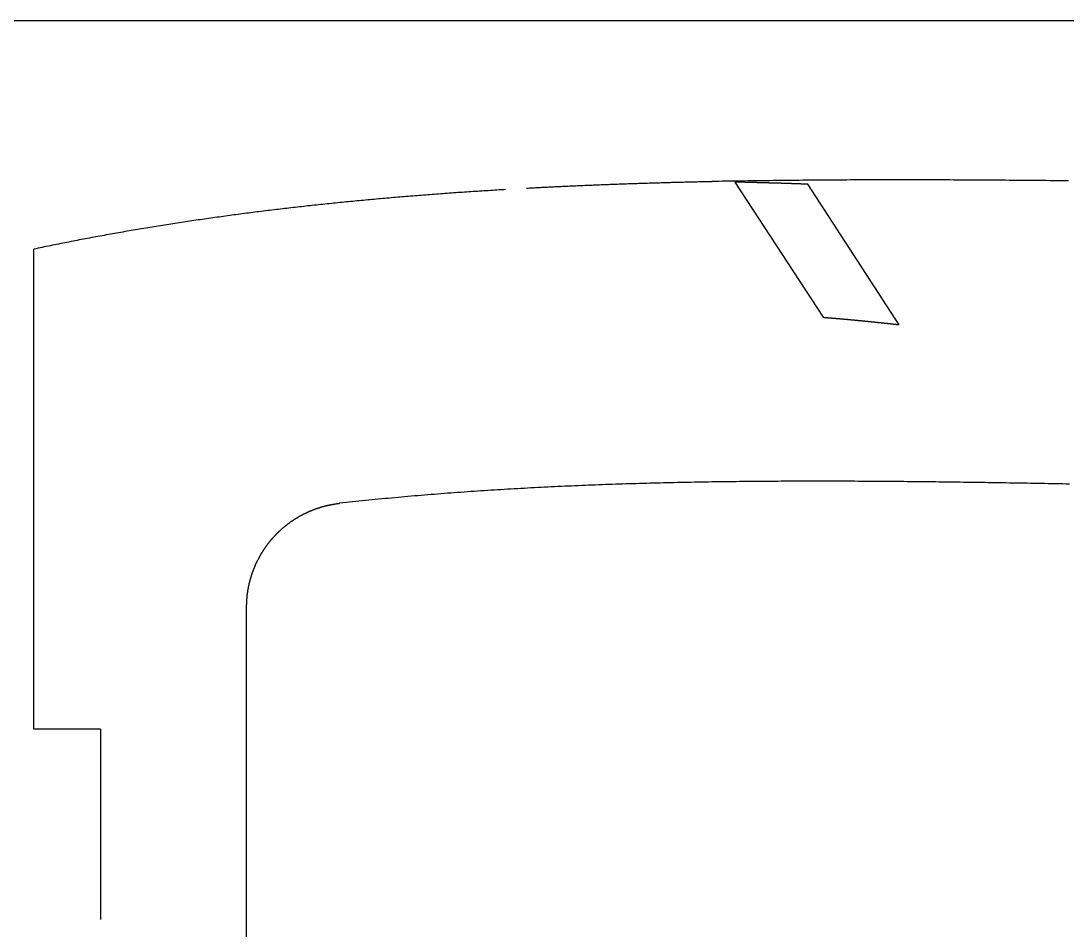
# Model space of a CAD drawing. Extents: x -234 to 666, y 203 to 303.
# Drawn here: x 112.27 to 161.76, y 260.47 to 303.49 of the extents above; entities that cross this region are included whole.
import ezdxf

# ---------------------------------------------------------------- set-up
doc = ezdxf.new("R2010")
doc.units = 0
doc.layers.get('0').update_dxf_attribs({"linetype": 'CONTINUOUS'})
doc.layers.add('90X10', color=1, linetype='CONTINUOUS')

msp = doc.modelspace()

# ---------------------------------------------------------------- linework, layer by layer
for p, q in [((145.18852, 295.88816), (144.94902, 295.89459)), ((146.05195, 295.86496), (150.2193, 289.46631)), ((153.82603, 289.11593), (149.498, 295.76131)), ((112.88118, 269.97074), (112.88118, 292.69166)), ((122.94486, 239.06249), (122.94486, 275.75354)), ((116.02549, 269.97074), (112.88118, 269.97074)), ((116.02549, 269.97074), (116.02549, 260.97074))]:
    msp.add_line(p, q)
for points in [[(145.189, 295.888, 0), (145.117, 295.887, 0), (145.046, 295.885, 0), (144.974, 295.884, 0), (144.903, 295.882, 0), (144.832, 295.881, 0), (144.76, 295.879, 0), (144.689, 295.878, 0), (144.618, 295.876, 0), (144.546, 295.874, 0), (144.475, 295.873, 0), (144.404, 295.871, 0), (144.332, 295.87, 0), (144.261, 295.868, 0), (144.19, 295.866, 0), (144.119, 295.865, 0), (144.047, 295.863, 0), (143.976, 295.861, 0), (143.905, 295.859, 0), (143.834, 295.858, 0), (143.762, 295.856, 0), (143.691, 295.854, 0), (143.62, 295.852, 0), (143.549, 295.851, 0), (143.478, 295.849, 0), (143.406, 295.847, 0), (143.335, 295.845, 0), (143.264, 295.843, 0), (143.193, 295.841, 0), (143.122, 295.839, 0), (143.051, 295.837, 0), (142.98, 295.836, 0), (142.908, 295.834, 0), (142.837, 295.832, 0), (142.766, 295.83, 0), (142.695, 295.828, 0), (142.624, 295.826, 0), (142.553, 295.824, 0), (142.482, 295.821, 0), (142.411, 295.819, 0), (142.34, 295.817, 0), (142.269, 295.815, 0), (142.198, 295.813, 0), (142.127, 295.811, 0), (142.056, 295.809, 0), (141.985, 295.807, 0), (141.914, 295.804, 0), (141.843, 295.802, 0), (141.772, 295.8, 0), (141.701, 295.798, 0), (141.63, 295.795, 0), (141.559, 295.793, 0), (141.488, 295.791, 0), (141.417, 295.788, 0), (141.346, 295.786, 0), (141.275, 295.784, 0), (141.204, 295.781, 0), (141.134, 295.779, 0), (141.063, 295.777, 0), (140.992, 295.774, 0), (140.921, 295.772, 0), (140.85, 295.769, 0), (140.779, 295.767, 0), (140.708, 295.764, 0), (140.638, 295.762, 0), (140.567, 295.759, 0), (140.496, 295.757, 0), (140.425, 295.754, 0), (140.354, 295.752, 0), (140.284, 295.749, 0), (140.213, 295.746, 0), (140.142, 295.744, 0), (140.071, 295.741, 0), (140.001, 295.738, 0), (139.93, 295.736, 0), (139.859, 295.733, 0), (139.788, 295.73, 0), (139.718, 295.727, 0), (139.647, 295.725, 0), (139.576, 295.722, 0), (139.506, 295.719, 0), (139.435, 295.716, 0), (139.364, 295.713, 0), (139.294, 295.71, 0), (139.223, 295.707, 0), (139.152, 295.705, 0), (139.082, 295.702, 0), (139.011, 295.699, 0), (138.941, 295.696, 0), (138.87, 295.693, 0), (138.799, 295.69, 0), (138.729, 295.687, 0), (138.658, 295.684, 0), (138.588, 295.681, 0), (138.517, 295.677, 0), (138.447, 295.674, 0), (138.376, 295.671, 0), (138.306, 295.668, 0), (138.235, 295.665, 0), (138.165, 295.662, 0), (138.094, 295.658, 0), (138.024, 295.655, 0), (137.953, 295.652, 0), (137.883, 295.649, 0), (137.812, 295.645, 0), (137.742, 295.642, 0), (137.672, 295.639, 0), (137.601, 295.635, 0), (137.531, 295.632, 0), (137.46, 295.629, 0), (137.39, 295.625, 0), (137.32, 295.622, 0), (137.249, 295.618, 0), (137.179, 295.615, 0), (137.108, 295.611, 0), (137.038, 295.608, 0), (136.968, 295.604, 0), (136.897, 295.601, 0), (136.827, 295.597, 0), (136.757, 295.594, 0), (136.687, 295.59, 0), (136.616, 295.586, 0), (136.546, 295.583, 0), (136.476, 295.579, 0), (136.405, 295.575, 0), (136.335, 295.571, 0), (136.265, 295.568, 0), (136.195, 295.564, 0)], [(161.833, 295.923, 0), (161.657, 295.925, 0), (161.481, 295.927, 0), (161.305, 295.928, 0), (161.129, 295.93, 0), (160.953, 295.931, 0), (160.777, 295.933, 0), (160.601, 295.935, 0), (160.425, 295.936, 0), (160.249, 295.938, 0), (160.073, 295.939, 0), (159.898, 295.94, 0), (159.722, 295.942, 0), (159.546, 295.943, 0), (159.371, 295.945, 0), (159.195, 295.946, 0), (159.02, 295.947, 0), (158.844, 295.948, 0), (158.669, 295.95, 0), (158.494, 295.951, 0), (158.318, 295.952, 0), (158.143, 295.953, 0), (157.968, 295.954, 0), (157.793, 295.955, 0), (157.618, 295.956, 0), (157.442, 295.957, 0), (157.267, 295.958, 0), (157.092, 295.959, 0), (156.917, 295.96, 0), (156.742, 295.961, 0), (156.568, 295.962, 0), (156.393, 295.962, 0), (156.218, 295.963, 0), (156.043, 295.964, 0), (155.868, 295.964, 0), (155.694, 295.965, 0), (155.519, 295.965, 0), (155.345, 295.966, 0), (155.17, 295.966, 0), (154.996, 295.967, 0), (154.821, 295.967, 0), (154.647, 295.967, 0), (154.472, 295.967, 0), (154.298, 295.968, 0), (154.124, 295.968, 0), (153.95, 295.968, 0), (153.775, 295.968, 0), (153.601, 295.968, 0), (153.427, 295.968, 0), (153.253, 295.968, 0), (153.079, 295.967, 0), (152.905, 295.967, 0), (152.731, 295.967, 0), (152.558, 295.966, 0), (152.384, 295.966, 0), (152.21, 295.966, 0), (152.036, 295.965, 0), (151.863, 295.964, 0), (151.689, 295.964, 0), (151.515, 295.963, 0), (151.342, 295.962, 0), (151.168, 295.961, 0), (150.995, 295.961, 0), (150.822, 295.96, 0), (150.648, 295.959, 0), (150.475, 295.957, 0), (150.302, 295.956, 0), (150.129, 295.955, 0), (149.955, 295.954, 0), (149.782, 295.952, 0), (149.609, 295.951, 0), (149.436, 295.949, 0), (149.263, 295.948, 0), (149.09, 295.946, 0), (148.918, 295.944, 0), (148.745, 295.943, 0), (148.572, 295.941, 0), (148.399, 295.939, 0), (148.227, 295.937, 0), (148.054, 295.935, 0), (147.881, 295.933, 0), (147.709, 295.93, 0), (147.536, 295.928, 0), (147.364, 295.926, 0), (147.191, 295.924, 0), (147.019, 295.921, 0), (146.846, 295.919, 0), (146.674, 295.917, 0), (146.501, 295.915, 0), (146.329, 295.912, 0), (146.156, 295.91, 0), (145.984, 295.908, 0), (145.811, 295.906, 0), (145.639, 295.904, 0), (145.466, 295.901, 0), (145.294, 295.899, 0), (145.122, 295.897, 0), (144.949, 295.895, 0)], [(149.498, 295.761, 0), (149.483, 295.762, 0), (149.467, 295.763, 0), (149.452, 295.763, 0), (149.436, 295.764, 0), (149.421, 295.764, 0), (149.405, 295.765, 0), (149.39, 295.766, 0), (149.374, 295.766, 0), (149.359, 295.767, 0), (149.344, 295.767, 0), (149.328, 295.768, 0), (149.313, 295.769, 0), (149.297, 295.769, 0), (149.282, 295.77, 0), (149.266, 295.77, 0), (149.251, 295.771, 0), (149.235, 295.772, 0), (149.22, 295.772, 0), (149.205, 295.773, 0), (149.189, 295.773, 0), (149.174, 295.774, 0), (149.158, 295.774, 0), (149.143, 295.775, 0), (149.127, 295.776, 0), (149.112, 295.776, 0), (149.096, 295.777, 0), (149.081, 295.777, 0), (149.066, 295.778, 0), (149.05, 295.778, 0), (149.035, 295.779, 0), (149.019, 295.78, 0), (149.004, 295.78, 0), (148.988, 295.781, 0), (148.973, 295.781, 0), (148.957, 295.782, 0), (148.942, 295.782, 0), (148.927, 295.783, 0), (148.911, 295.783, 0), (148.896, 295.784, 0), (148.88, 295.785, 0), (148.865, 295.785, 0), (148.849, 295.786, 0), (148.834, 295.786, 0), (148.818, 295.787, 0), (148.803, 295.787, 0), (148.787, 295.788, 0), (148.772, 295.788, 0), (148.757, 295.789, 0), (148.741, 295.789, 0), (148.726, 295.79, 0), (148.71, 295.79, 0), (148.695, 295.791, 0), (148.679, 295.791, 0), (148.664, 295.792, 0), (148.648, 295.792, 0), (148.633, 295.793, 0), (148.618, 295.794, 0), (148.602, 295.794, 0), (148.587, 295.795, 0), (148.571, 295.795, 0), (148.556, 295.796, 0), (148.54, 295.796, 0), (148.525, 295.797, 0), (148.509, 295.797, 0), (148.494, 295.798, 0), (148.479, 295.798, 0), (148.463, 295.799, 0), (148.448, 295.799, 0), (148.432, 295.8, 0), (148.417, 295.8, 0), (148.401, 295.801, 0), (148.386, 295.801, 0), (148.37, 295.801, 0), (148.355, 295.802, 0), (148.339, 295.802, 0), (148.324, 295.803, 0), (148.309, 295.803, 0), (148.293, 295.804, 0), (148.278, 295.804, 0), (148.262, 295.805, 0), (148.247, 295.805, 0), (148.231, 295.806, 0), (148.216, 295.806, 0), (148.2, 295.807, 0), (148.185, 295.807, 0), (148.17, 295.808, 0), (148.154, 295.808, 0), (148.139, 295.808, 0), (148.123, 295.809, 0), (148.108, 295.809, 0), (148.092, 295.81, 0), (148.077, 295.81, 0), (148.061, 295.811, 0), (148.046, 295.811, 0), (148.03, 295.812, 0), (148.015, 295.812, 0), (148, 295.813, 0), (147.984, 295.813, 0), (147.969, 295.813, 0), (147.953, 295.814, 0), (147.938, 295.814, 0), (147.922, 295.815, 0), (147.907, 295.815, 0), (147.891, 295.816, 0), (147.876, 295.816, 0), (147.861, 295.816, 0), (147.845, 295.817, 0), (147.83, 295.817, 0), (147.814, 295.818, 0), (147.799, 295.818, 0), (147.783, 295.818, 0), (147.768, 295.819, 0), (147.752, 295.819, 0), (147.737, 295.82, 0), (147.721, 295.82, 0), (147.706, 295.821, 0), (147.69, 295.821, 0), (147.675, 295.821, 0), (147.66, 295.822, 0), (147.644, 295.822, 0), (147.629, 295.823, 0), (147.613, 295.823, 0), (147.598, 295.823, 0), (147.582, 295.824, 0), (147.567, 295.824, 0), (147.551, 295.825, 0), (147.536, 295.825, 0), (147.52, 295.826, 0), (147.505, 295.826, 0), (147.49, 295.826, 0), (147.474, 295.827, 0), (147.459, 295.827, 0), (147.443, 295.828, 0), (147.428, 295.828, 0), (147.412, 295.828, 0), (147.397, 295.829, 0), (147.381, 295.829, 0), (147.366, 295.83, 0), (147.35, 295.83, 0), (147.335, 295.83, 0), (147.32, 295.831, 0), (147.304, 295.831, 0), (147.289, 295.832, 0), (147.273, 295.832, 0), (147.258, 295.833, 0), (147.242, 295.833, 0), (147.227, 295.833, 0), (147.211, 295.834, 0), (147.196, 295.834, 0), (147.18, 295.835, 0), (147.165, 295.835, 0), (147.149, 295.835, 0), (147.134, 295.836, 0), (147.119, 295.836, 0), (147.103, 295.837, 0), (147.088, 295.837, 0), (147.072, 295.838, 0), (147.057, 295.838, 0), (147.041, 295.838, 0), (147.026, 295.839, 0), (147.01, 295.839, 0), (146.995, 295.84, 0), (146.979, 295.84, 0), (146.964, 295.84, 0), (146.949, 295.841, 0), (146.933, 295.841, 0), (146.918, 295.842, 0), (146.902, 295.842, 0), (146.887, 295.843, 0), (146.871, 295.843, 0), (146.856, 295.843, 0), (146.84, 295.844, 0), (146.825, 295.844, 0), (146.809, 295.845, 0), (146.794, 295.845, 0), (146.778, 295.845, 0), (146.763, 295.846, 0), (146.748, 295.846, 0), (146.732, 295.847, 0), (146.717, 295.847, 0), (146.701, 295.848, 0), (146.686, 295.848, 0), (146.67, 295.848, 0), (146.655, 295.849, 0), (146.639, 295.849, 0), (146.624, 295.85, 0), (146.608, 295.85, 0), (146.593, 295.85, 0), (146.578, 295.851, 0), (146.562, 295.851, 0), (146.547, 295.852, 0), (146.531, 295.852, 0), (146.516, 295.853, 0), (146.5, 295.853, 0), (146.485, 295.853, 0), (146.469, 295.854, 0), (146.454, 295.854, 0), (146.438, 295.855, 0), (146.423, 295.855, 0), (146.407, 295.855, 0), (146.392, 295.856, 0), (146.377, 295.856, 0), (146.361, 295.857, 0), (146.346, 295.857, 0), (146.33, 295.857, 0), (146.315, 295.858, 0), (146.299, 295.858, 0), (146.284, 295.859, 0), (146.268, 295.859, 0), (146.253, 295.86, 0), (146.237, 295.86, 0), (146.222, 295.86, 0), (146.207, 295.861, 0), (146.191, 295.861, 0), (146.176, 295.862, 0), (146.16, 295.862, 0), (146.145, 295.862, 0), (146.129, 295.863, 0), (146.114, 295.863, 0), (146.098, 295.864, 0), (146.083, 295.864, 0), (146.067, 295.865, 0), (146.052, 295.865, 0)], [(135.196, 295.508, 0), (135.094, 295.502, 0), (134.991, 295.496, 0), (134.889, 295.49, 0), (134.786, 295.484, 0), (134.684, 295.477, 0), (134.581, 295.471, 0), (134.479, 295.465, 0), (134.376, 295.458, 0), (134.274, 295.452, 0), (134.171, 295.445, 0), (134.069, 295.439, 0), (133.966, 295.432, 0), (133.864, 295.426, 0), (133.762, 295.419, 0), (133.66, 295.412, 0), (133.557, 295.406, 0), (133.455, 295.399, 0), (133.353, 295.392, 0), (133.25, 295.385, 0), (133.148, 295.378, 0), (133.046, 295.371, 0), (132.944, 295.364, 0), (132.842, 295.357, 0), (132.74, 295.35, 0), (132.638, 295.343, 0), (132.536, 295.335, 0), (132.433, 295.328, 0), (132.331, 295.321, 0), (132.229, 295.313, 0), (132.127, 295.306, 0), (132.026, 295.298, 0), (131.924, 295.291, 0), (131.822, 295.283, 0), (131.72, 295.275, 0), (131.618, 295.268, 0), (131.516, 295.26, 0), (131.414, 295.252, 0), (131.312, 295.244, 0), (131.211, 295.236, 0), (131.109, 295.228, 0), (131.007, 295.22, 0), (130.905, 295.212, 0), (130.804, 295.204, 0), (130.702, 295.196, 0), (130.6, 295.187, 0), (130.499, 295.179, 0), (130.397, 295.171, 0), (130.296, 295.162, 0), (130.194, 295.154, 0), (130.092, 295.145, 0), (129.991, 295.136, 0), (129.889, 295.128, 0), (129.788, 295.119, 0), (129.686, 295.11, 0), (129.585, 295.101, 0), (129.484, 295.093, 0), (129.382, 295.084, 0), (129.281, 295.075, 0), (129.18, 295.066, 0), (129.078, 295.056, 0), (128.977, 295.047, 0), (128.876, 295.038, 0), (128.774, 295.029, 0), (128.673, 295.019, 0), (128.572, 295.01, 0), (128.471, 295, 0), (128.37, 294.991, 0), (128.268, 294.981, 0), (128.167, 294.972, 0), (128.066, 294.962, 0), (127.965, 294.952, 0), (127.864, 294.942, 0), (127.763, 294.933, 0), (127.662, 294.923, 0), (127.561, 294.913, 0), (127.46, 294.903, 0), (127.359, 294.893, 0), (127.258, 294.882, 0), (127.157, 294.872, 0), (127.057, 294.862, 0), (126.956, 294.851, 0), (126.855, 294.841, 0), (126.754, 294.831, 0), (126.653, 294.82, 0), (126.553, 294.809, 0), (126.452, 294.799, 0), (126.351, 294.788, 0), (126.251, 294.777, 0), (126.15, 294.766, 0), (126.049, 294.756, 0), (125.949, 294.745, 0), (125.848, 294.734, 0), (125.747, 294.722, 0), (125.647, 294.711, 0), (125.546, 294.7, 0), (125.446, 294.689, 0), (125.345, 294.678, 0), (125.245, 294.666, 0), (125.145, 294.655, 0), (125.044, 294.643, 0), (124.944, 294.632, 0), (124.843, 294.62, 0), (124.743, 294.608, 0), (124.643, 294.596, 0), (124.543, 294.585, 0), (124.442, 294.573, 0), (124.342, 294.561, 0), (124.242, 294.549, 0), (124.142, 294.536, 0), (124.041, 294.524, 0), (123.941, 294.512, 0), (123.841, 294.5, 0), (123.741, 294.487, 0), (123.641, 294.475, 0), (123.541, 294.462, 0), (123.441, 294.45, 0), (123.341, 294.437, 0), (123.241, 294.425, 0), (123.141, 294.412, 0), (123.041, 294.399, 0), (122.941, 294.386, 0), (122.841, 294.373, 0), (122.741, 294.36, 0), (122.642, 294.347, 0), (122.542, 294.334, 0), (122.442, 294.321, 0), (122.342, 294.307, 0), (122.243, 294.294, 0), (122.143, 294.281, 0), (122.043, 294.267, 0), (121.944, 294.253, 0), (121.844, 294.24, 0), (121.744, 294.226, 0), (121.645, 294.212, 0), (121.545, 294.198, 0), (121.446, 294.185, 0), (121.346, 294.171, 0), (121.247, 294.157, 0), (121.147, 294.142, 0), (121.048, 294.128, 0), (120.948, 294.114, 0), (120.849, 294.1, 0), (120.749, 294.085, 0), (120.65, 294.071, 0), (120.551, 294.056, 0), (120.451, 294.042, 0), (120.352, 294.027, 0), (120.253, 294.012, 0), (120.154, 293.997, 0), (120.055, 293.982, 0), (119.955, 293.967, 0), (119.856, 293.952, 0), (119.757, 293.937, 0), (119.658, 293.922, 0), (119.559, 293.907, 0), (119.46, 293.891, 0), (119.361, 293.876, 0), (119.262, 293.861, 0), (119.163, 293.845, 0), (119.064, 293.829, 0), (118.965, 293.814, 0), (118.866, 293.798, 0), (118.767, 293.782, 0), (118.668, 293.766, 0), (118.57, 293.75, 0), (118.471, 293.734, 0), (118.372, 293.718, 0), (118.273, 293.702, 0), (118.174, 293.686, 0), (118.076, 293.669, 0), (117.977, 293.653, 0), (117.878, 293.636, 0), (117.78, 293.62, 0), (117.681, 293.603, 0), (117.583, 293.586, 0), (117.484, 293.569, 0), (117.386, 293.553, 0), (117.287, 293.536, 0), (117.189, 293.519, 0), (117.09, 293.502, 0), (116.992, 293.484, 0), (116.893, 293.467, 0), (116.795, 293.45, 0), (116.697, 293.432, 0), (116.598, 293.415, 0), (116.5, 293.397, 0), (116.402, 293.38, 0), (116.303, 293.362, 0), (116.205, 293.344, 0), (116.107, 293.326, 0), (116.009, 293.308, 0), (115.911, 293.29, 0), (115.813, 293.272, 0), (115.715, 293.254, 0), (115.616, 293.236, 0), (115.518, 293.217, 0), (115.42, 293.199, 0), (115.322, 293.18, 0), (115.224, 293.162, 0), (115.127, 293.143, 0), (115.029, 293.124, 0), (114.931, 293.106, 0), (114.833, 293.087, 0), (114.735, 293.068, 0), (114.637, 293.049, 0), (114.539, 293.029, 0), (114.442, 293.01, 0), (114.344, 292.991, 0), (114.246, 292.972, 0), (114.149, 292.952, 0), (114.051, 292.933, 0), (113.953, 292.913, 0), (113.856, 292.893, 0), (113.758, 292.873, 0), (113.661, 292.854, 0), (113.563, 292.834, 0), (113.466, 292.814, 0), (113.368, 292.793, 0), (113.271, 292.773, 0), (113.173, 292.753, 0), (113.076, 292.733, 0), (112.978, 292.712, 0), (112.881, 292.692, 0)], [(150.219, 289.466, 0), (150.235, 289.465, 0), (150.252, 289.464, 0), (150.268, 289.462, 0), (150.284, 289.461, 0), (150.3, 289.46, 0), (150.316, 289.459, 0), (150.333, 289.457, 0), (150.349, 289.456, 0), (150.365, 289.455, 0), (150.381, 289.453, 0), (150.397, 289.452, 0), (150.414, 289.451, 0), (150.43, 289.449, 0), (150.446, 289.448, 0), (150.462, 289.447, 0), (150.478, 289.445, 0), (150.495, 289.444, 0), (150.511, 289.443, 0), (150.527, 289.441, 0), (150.543, 289.44, 0), (150.559, 289.439, 0), (150.576, 289.437, 0), (150.592, 289.436, 0), (150.608, 289.435, 0), (150.624, 289.433, 0), (150.64, 289.432, 0), (150.657, 289.431, 0), (150.673, 289.429, 0), (150.689, 289.428, 0), (150.705, 289.427, 0), (150.721, 289.425, 0), (150.738, 289.424, 0), (150.754, 289.422, 0), (150.77, 289.421, 0), (150.786, 289.42, 0), (150.802, 289.418, 0), (150.819, 289.417, 0), (150.835, 289.416, 0), (150.851, 289.414, 0), (150.867, 289.413, 0), (150.883, 289.411, 0), (150.899, 289.41, 0), (150.916, 289.409, 0), (150.932, 289.407, 0), (150.948, 289.406, 0), (150.964, 289.404, 0), (150.98, 289.403, 0), (150.997, 289.402, 0), (151.013, 289.4, 0), (151.029, 289.399, 0), (151.045, 289.397, 0), (151.061, 289.396, 0), (151.078, 289.395, 0), (151.094, 289.393, 0), (151.11, 289.392, 0), (151.126, 289.39, 0), (151.142, 289.389, 0), (151.159, 289.387, 0), (151.175, 289.386, 0), (151.191, 289.385, 0), (151.207, 289.383, 0), (151.223, 289.382, 0), (151.239, 289.38, 0), (151.256, 289.379, 0), (151.272, 289.377, 0), (151.288, 289.376, 0), (151.304, 289.374, 0), (151.32, 289.373, 0), (151.337, 289.372, 0), (151.353, 289.37, 0), (151.369, 289.369, 0), (151.385, 289.367, 0), (151.401, 289.366, 0), (151.417, 289.364, 0), (151.434, 289.363, 0), (151.45, 289.361, 0), (151.466, 289.36, 0), (151.482, 289.358, 0), (151.498, 289.357, 0), (151.515, 289.355, 0), (151.531, 289.354, 0), (151.547, 289.352, 0), (151.563, 289.351, 0), (151.579, 289.349, 0), (151.595, 289.348, 0), (151.612, 289.346, 0), (151.628, 289.345, 0), (151.644, 289.343, 0), (151.66, 289.342, 0), (151.676, 289.34, 0), (151.693, 289.339, 0), (151.709, 289.337, 0), (151.725, 289.336, 0), (151.741, 289.334, 0), (151.757, 289.333, 0), (151.773, 289.331, 0), (151.79, 289.33, 0), (151.806, 289.328, 0), (151.822, 289.327, 0), (151.838, 289.325, 0), (151.854, 289.323, 0), (151.871, 289.322, 0), (151.887, 289.32, 0), (151.903, 289.319, 0), (151.919, 289.317, 0), (151.935, 289.316, 0), (151.951, 289.314, 0), (151.968, 289.313, 0), (151.984, 289.311, 0), (152, 289.31, 0), (152.016, 289.308, 0), (152.032, 289.306, 0), (152.048, 289.305, 0), (152.065, 289.303, 0), (152.081, 289.302, 0), (152.097, 289.3, 0), (152.113, 289.298, 0), (152.129, 289.297, 0), (152.146, 289.295, 0), (152.162, 289.294, 0), (152.178, 289.292, 0), (152.194, 289.291, 0), (152.21, 289.289, 0), (152.226, 289.287, 0), (152.243, 289.286, 0), (152.259, 289.284, 0), (152.275, 289.283, 0), (152.291, 289.281, 0), (152.307, 289.279, 0), (152.323, 289.278, 0), (152.34, 289.276, 0), (152.356, 289.274, 0), (152.372, 289.273, 0), (152.388, 289.271, 0), (152.404, 289.27, 0), (152.42, 289.268, 0), (152.437, 289.266, 0), (152.453, 289.265, 0), (152.469, 289.263, 0), (152.485, 289.261, 0), (152.501, 289.26, 0), (152.517, 289.258, 0), (152.534, 289.256, 0), (152.55, 289.255, 0), (152.566, 289.253, 0), (152.582, 289.251, 0), (152.598, 289.25, 0), (152.614, 289.248, 0), (152.631, 289.246, 0), (152.647, 289.245, 0), (152.663, 289.243, 0), (152.679, 289.241, 0), (152.695, 289.24, 0), (152.711, 289.238, 0), (152.728, 289.236, 0), (152.744, 289.235, 0), (152.76, 289.233, 0), (152.776, 289.231, 0), (152.792, 289.23, 0), (152.808, 289.228, 0), (152.825, 289.226, 0), (152.841, 289.225, 0), (152.857, 289.223, 0), (152.873, 289.221, 0), (152.889, 289.219, 0), (152.905, 289.218, 0), (152.922, 289.216, 0), (152.938, 289.214, 0), (152.954, 289.213, 0), (152.97, 289.211, 0), (152.986, 289.209, 0), (153.002, 289.207, 0), (153.018, 289.206, 0), (153.035, 289.204, 0), (153.051, 289.202, 0), (153.067, 289.201, 0), (153.083, 289.199, 0), (153.099, 289.197, 0), (153.115, 289.195, 0), (153.132, 289.194, 0), (153.148, 289.192, 0), (153.164, 289.19, 0), (153.18, 289.188, 0), (153.196, 289.187, 0), (153.212, 289.185, 0), (153.229, 289.183, 0), (153.245, 289.181, 0), (153.261, 289.179, 0), (153.277, 289.178, 0), (153.293, 289.176, 0), (153.309, 289.174, 0), (153.325, 289.172, 0), (153.342, 289.171, 0), (153.358, 289.169, 0), (153.374, 289.167, 0), (153.39, 289.165, 0), (153.406, 289.163, 0), (153.422, 289.162, 0), (153.438, 289.16, 0), (153.455, 289.158, 0), (153.471, 289.156, 0), (153.487, 289.154, 0), (153.503, 289.153, 0), (153.519, 289.151, 0), (153.535, 289.149, 0), (153.552, 289.147, 0), (153.568, 289.145, 0), (153.584, 289.144, 0), (153.6, 289.142, 0), (153.616, 289.14, 0), (153.632, 289.138, 0), (153.648, 289.136, 0), (153.665, 289.134, 0), (153.681, 289.133, 0), (153.697, 289.131, 0), (153.713, 289.129, 0), (153.729, 289.127, 0), (153.745, 289.125, 0), (153.761, 289.123, 0), (153.778, 289.122, 0), (153.794, 289.12, 0), (153.81, 289.118, 0), (153.826, 289.116, 0)], [(161.88, 281.575, 0), (161.712, 281.578, 0), (161.545, 281.581, 0), (161.378, 281.584, 0), (161.211, 281.587, 0), (161.043, 281.59, 0), (160.876, 281.593, 0), (160.709, 281.596, 0), (160.541, 281.599, 0), (160.374, 281.602, 0), (160.207, 281.605, 0), (160.04, 281.608, 0), (159.873, 281.611, 0), (159.705, 281.613, 0), (159.538, 281.616, 0), (159.371, 281.619, 0), (159.204, 281.622, 0), (159.037, 281.624, 0), (158.87, 281.627, 0), (158.703, 281.63, 0), (158.536, 281.632, 0), (158.369, 281.635, 0), (158.202, 281.637, 0), (158.035, 281.64, 0), (157.868, 281.643, 0), (157.701, 281.645, 0), (157.534, 281.647, 0), (157.367, 281.65, 0), (157.2, 281.652, 0), (157.034, 281.654, 0), (156.867, 281.657, 0), (156.7, 281.659, 0), (156.533, 281.661, 0), (156.367, 281.663, 0), (156.2, 281.666, 0), (156.033, 281.668, 0), (155.867, 281.67, 0), (155.7, 281.672, 0), (155.533, 281.674, 0), (155.367, 281.676, 0), (155.2, 281.677, 0), (155.034, 281.679, 0), (154.868, 281.681, 0), (154.701, 281.683, 0), (154.535, 281.684, 0), (154.368, 281.686, 0), (154.202, 281.688, 0), (154.036, 281.689, 0), (153.87, 281.691, 0), (153.703, 281.692, 0), (153.537, 281.693, 0), (153.371, 281.695, 0), (153.205, 281.696, 0), (153.039, 281.697, 0), (152.873, 281.698, 0), (152.707, 281.699, 0), (152.541, 281.7, 0), (152.375, 281.701, 0), (152.209, 281.702, 0), (152.044, 281.703, 0), (151.878, 281.704, 0), (151.712, 281.705, 0), (151.546, 281.705, 0), (151.381, 281.706, 0), (151.215, 281.707, 0), (151.05, 281.707, 0), (150.884, 281.708, 0), (150.719, 281.708, 0), (150.553, 281.708, 0), (150.388, 281.708, 0), (150.222, 281.709, 0), (150.057, 281.709, 0), (149.892, 281.709, 0), (149.727, 281.709, 0), (149.562, 281.709, 0), (149.397, 281.708, 0), (149.232, 281.708, 0), (149.067, 281.708, 0), (148.902, 281.707, 0), (148.737, 281.707, 0), (148.572, 281.706, 0), (148.407, 281.706, 0), (148.242, 281.705, 0), (148.078, 281.704, 0), (147.913, 281.703, 0), (147.749, 281.702, 0), (147.584, 281.701, 0), (147.42, 281.7, 0), (147.255, 281.699, 0), (147.091, 281.698, 0), (146.927, 281.696, 0), (146.762, 281.695, 0), (146.598, 281.693, 0), (146.434, 281.692, 0), (146.27, 281.69, 0), (146.106, 281.688, 0), (145.942, 281.686, 0), (145.778, 281.684, 0), (145.614, 281.682, 0), (145.451, 281.68, 0), (145.287, 281.678, 0), (145.123, 281.675, 0), (144.96, 281.673, 0), (144.796, 281.671, 0), (144.633, 281.668, 0), (144.47, 281.665, 0), (144.306, 281.662, 0), (144.143, 281.66, 0), (143.98, 281.657, 0), (143.817, 281.653, 0), (143.654, 281.65, 0), (143.491, 281.647, 0), (143.328, 281.644, 0), (143.165, 281.64, 0), (143.002, 281.636, 0), (142.84, 281.633, 0), (142.677, 281.629, 0), (142.515, 281.625, 0), (142.352, 281.621, 0), (142.19, 281.617, 0), (142.028, 281.612, 0), (141.865, 281.608, 0), (141.703, 281.604, 0), (141.541, 281.599, 0), (141.379, 281.594, 0), (141.217, 281.59, 0), (141.055, 281.585, 0), (140.894, 281.58, 0), (140.732, 281.574, 0), (140.57, 281.569, 0), (140.409, 281.564, 0), (140.247, 281.558, 0), (140.086, 281.553, 0), (139.925, 281.547, 0), (139.764, 281.541, 0), (139.603, 281.535, 0), (139.442, 281.529, 0), (139.281, 281.523, 0), (139.12, 281.517, 0), (138.959, 281.51, 0), (138.798, 281.504, 0), (138.638, 281.497, 0), (138.477, 281.49, 0), (138.317, 281.483, 0), (138.157, 281.476, 0), (137.996, 281.469, 0), (137.836, 281.462, 0), (137.676, 281.454, 0), (137.516, 281.447, 0), (137.356, 281.439, 0), (137.197, 281.431, 0), (137.037, 281.424, 0), (136.877, 281.416, 0), (136.718, 281.407, 0), (136.558, 281.399, 0), (136.399, 281.391, 0), (136.24, 281.382, 0), (136.081, 281.373, 0), (135.922, 281.365, 0), (135.763, 281.356, 0), (135.604, 281.347, 0), (135.445, 281.337, 0), (135.287, 281.328, 0), (135.128, 281.319, 0), (134.97, 281.309, 0), (134.811, 281.299, 0), (134.653, 281.289, 0), (134.495, 281.279, 0), (134.337, 281.269, 0), (134.179, 281.259, 0), (134.021, 281.249, 0), (133.864, 281.238, 0), (133.706, 281.227, 0), (133.549, 281.217, 0), (133.391, 281.206, 0), (133.234, 281.195, 0), (133.077, 281.183, 0), (132.92, 281.172, 0), (132.763, 281.16, 0), (132.606, 281.149, 0), (132.449, 281.137, 0), (132.293, 281.125, 0), (132.136, 281.113, 0), (131.98, 281.101, 0), (131.823, 281.088, 0), (131.667, 281.076, 0), (131.511, 281.063, 0), (131.355, 281.05, 0), (131.199, 281.037, 0), (131.043, 281.024, 0), (130.888, 281.011, 0), (130.732, 280.997, 0), (130.577, 280.984, 0), (130.422, 280.97, 0), (130.267, 280.956, 0), (130.111, 280.942, 0), (129.957, 280.928, 0), (129.802, 280.914, 0), (129.647, 280.899, 0), (129.492, 280.885, 0), (129.338, 280.87, 0), (129.184, 280.855, 0), (129.029, 280.84, 0), (128.875, 280.825, 0), (128.721, 280.809, 0), (128.568, 280.794, 0), (128.414, 280.778, 0), (128.26, 280.762, 0), (128.107, 280.746, 0), (127.953, 280.73, 0), (127.8, 280.714, 0), (127.647, 280.697, 0), (127.494, 280.68, 0), (127.341, 280.664, 0)], [(122.945, 275.754, 0), (122.945, 275.771, 0), (122.945, 275.788, 0), (122.945, 275.806, 0), (122.945, 275.823, 0), (122.946, 275.841, 0), (122.946, 275.858, 0), (122.946, 275.876, 0), (122.947, 275.893, 0), (122.947, 275.91, 0), (122.948, 275.928, 0), (122.949, 275.945, 0), (122.949, 275.962, 0), (122.95, 275.98, 0), (122.951, 275.997, 0), (122.952, 276.015, 0), (122.953, 276.032, 0), (122.954, 276.049, 0), (122.955, 276.067, 0), (122.956, 276.084, 0), (122.957, 276.101, 0), (122.958, 276.119, 0), (122.96, 276.136, 0), (122.961, 276.153, 0), (122.963, 276.171, 0), (122.964, 276.188, 0), (122.966, 276.205, 0), (122.967, 276.223, 0), (122.969, 276.24, 0), (122.971, 276.257, 0), (122.972, 276.275, 0), (122.974, 276.292, 0), (122.976, 276.309, 0), (122.978, 276.326, 0), (122.98, 276.344, 0), (122.982, 276.361, 0), (122.984, 276.378, 0), (122.987, 276.395, 0), (122.989, 276.412, 0), (122.991, 276.43, 0), (122.994, 276.447, 0), (122.996, 276.464, 0), (122.999, 276.481, 0), (123.001, 276.498, 0), (123.004, 276.516, 0), (123.007, 276.533, 0), (123.009, 276.55, 0), (123.012, 276.567, 0), (123.015, 276.584, 0), (123.018, 276.601, 0), (123.021, 276.618, 0), (123.024, 276.635, 0), (123.027, 276.652, 0), (123.031, 276.669, 0), (123.034, 276.686, 0), (123.037, 276.703, 0), (123.04, 276.721, 0), (123.044, 276.738, 0), (123.047, 276.755, 0), (123.051, 276.772, 0), (123.054, 276.788, 0), (123.058, 276.805, 0), (123.062, 276.822, 0), (123.066, 276.839, 0), (123.07, 276.856, 0), (123.073, 276.873, 0), (123.077, 276.89, 0), (123.081, 276.907, 0), (123.085, 276.924, 0), (123.09, 276.941, 0), (123.094, 276.958, 0), (123.098, 276.974, 0), (123.102, 276.991, 0), (123.107, 277.008, 0), (123.111, 277.025, 0), (123.116, 277.042, 0), (123.12, 277.058, 0), (123.125, 277.075, 0), (123.13, 277.092, 0), (123.134, 277.108, 0), (123.139, 277.125, 0), (123.144, 277.142, 0), (123.149, 277.158, 0), (123.154, 277.175, 0), (123.159, 277.192, 0), (123.164, 277.208, 0), (123.169, 277.225, 0), (123.174, 277.242, 0), (123.18, 277.258, 0), (123.185, 277.275, 0), (123.19, 277.291, 0), (123.196, 277.308, 0), (123.201, 277.324, 0), (123.207, 277.341, 0), (123.212, 277.357, 0), (123.218, 277.374, 0), (123.224, 277.39, 0), (123.23, 277.406, 0), (123.235, 277.423, 0), (123.241, 277.439, 0), (123.247, 277.456, 0), (123.253, 277.472, 0), (123.259, 277.488, 0), (123.266, 277.504, 0), (123.272, 277.521, 0), (123.278, 277.537, 0), (123.284, 277.553, 0), (123.291, 277.569, 0), (123.297, 277.586, 0), (123.304, 277.602, 0), (123.31, 277.618, 0), (123.317, 277.634, 0), (123.323, 277.65, 0), (123.33, 277.666, 0), (123.337, 277.682, 0), (123.344, 277.698, 0), (123.351, 277.714, 0), (123.358, 277.73, 0), (123.365, 277.746, 0), (123.372, 277.762, 0), (123.379, 277.778, 0), (123.386, 277.794, 0), (123.393, 277.81, 0), (123.4, 277.826, 0), (123.408, 277.841, 0), (123.415, 277.857, 0), (123.423, 277.873, 0), (123.43, 277.889, 0), (123.438, 277.904, 0), (123.445, 277.92, 0), (123.453, 277.935, 0), (123.461, 277.951, 0), (123.468, 277.967, 0), (123.476, 277.982, 0), (123.484, 277.998, 0), (123.492, 278.013, 0), (123.5, 278.029, 0), (123.508, 278.044, 0), (123.516, 278.059, 0), (123.524, 278.075, 0), (123.532, 278.09, 0), (123.541, 278.105, 0), (123.549, 278.121, 0), (123.557, 278.136, 0), (123.566, 278.151, 0), (123.574, 278.166, 0), (123.583, 278.181, 0), (123.591, 278.196, 0), (123.6, 278.211, 0), (123.608, 278.227, 0), (123.617, 278.242, 0), (123.626, 278.257, 0), (123.635, 278.271, 0), (123.644, 278.286, 0), (123.653, 278.301, 0), (123.662, 278.316, 0), (123.671, 278.331, 0), (123.68, 278.346, 0), (123.689, 278.361, 0), (123.698, 278.375, 0), (123.707, 278.39, 0), (123.716, 278.405, 0), (123.726, 278.419, 0), (123.735, 278.434, 0), (123.745, 278.448, 0), (123.754, 278.463, 0), (123.764, 278.477, 0), (123.773, 278.492, 0), (123.783, 278.506, 0), (123.793, 278.521, 0), (123.802, 278.535, 0), (123.812, 278.549, 0), (123.822, 278.564, 0), (123.832, 278.578, 0), (123.842, 278.592, 0), (123.852, 278.606, 0), (123.862, 278.62, 0), (123.872, 278.635, 0), (123.882, 278.649, 0), (123.892, 278.663, 0), (123.903, 278.677, 0), (123.913, 278.691, 0), (123.923, 278.705, 0), (123.934, 278.719, 0), (123.944, 278.732, 0), (123.955, 278.746, 0), (123.965, 278.76, 0), (123.976, 278.774, 0), (123.986, 278.787, 0), (123.997, 278.801, 0), (124.008, 278.815, 0), (124.019, 278.828, 0), (124.029, 278.842, 0), (124.04, 278.856, 0), (124.051, 278.869, 0), (124.062, 278.883, 0), (124.073, 278.896, 0), (124.084, 278.909, 0), (124.095, 278.923, 0), (124.107, 278.936, 0), (124.118, 278.949, 0), (124.129, 278.963, 0), (124.14, 278.976, 0), (124.152, 278.989, 0), (124.163, 279.002, 0), (124.175, 279.015, 0), (124.186, 279.028, 0), (124.198, 279.041, 0), (124.209, 279.054, 0), (124.221, 279.067, 0), (124.233, 279.08, 0), (124.244, 279.093, 0), (124.256, 279.106, 0), (124.268, 279.118, 0), (124.28, 279.131, 0), (124.292, 279.144, 0), (124.304, 279.156, 0), (124.316, 279.169, 0), (124.328, 279.182, 0), (124.34, 279.194, 0), (124.352, 279.207, 0), (124.364, 279.219, 0), (124.377, 279.231, 0), (124.389, 279.244, 0), (124.401, 279.256, 0), (124.414, 279.268, 0), (124.426, 279.281, 0), (124.438, 279.293, 0), (124.451, 279.305, 0), (124.464, 279.317, 0), (124.476, 279.329, 0), (124.489, 279.341, 0), (124.501, 279.353, 0), (124.514, 279.365, 0), (124.527, 279.377, 0), (124.54, 279.389, 0), (124.552, 279.4, 0), (124.565, 279.412, 0), (124.578, 279.424, 0), (124.591, 279.435, 0), (124.604, 279.447, 0), (124.617, 279.458, 0), (124.63, 279.47, 0), (124.643, 279.481, 0), (124.657, 279.493, 0), (124.67, 279.504, 0), (124.683, 279.515, 0), (124.696, 279.527, 0), (124.709, 279.538, 0), (124.723, 279.549, 0), (124.736, 279.56, 0), (124.75, 279.571, 0), (124.763, 279.582, 0), (124.777, 279.593, 0), (124.79, 279.604, 0), (124.804, 279.615, 0), (124.817, 279.626, 0), (124.831, 279.636, 0), (124.845, 279.647, 0), (124.858, 279.658, 0), (124.872, 279.668, 0), (124.886, 279.679, 0), (124.9, 279.69, 0), (124.913, 279.7, 0), (124.927, 279.71, 0), (124.941, 279.721, 0), (124.955, 279.731, 0), (124.969, 279.741, 0), (124.983, 279.752, 0), (124.997, 279.762, 0), (125.012, 279.772, 0), (125.026, 279.782, 0), (125.04, 279.792, 0), (125.054, 279.802, 0), (125.068, 279.812, 0), (125.083, 279.822, 0), (125.097, 279.832, 0), (125.111, 279.841, 0), (125.126, 279.851, 0), (125.14, 279.861, 0), (125.155, 279.87, 0), (125.169, 279.88, 0), (125.184, 279.89, 0), (125.198, 279.899, 0), (125.213, 279.908, 0), (125.227, 279.918, 0), (125.242, 279.927, 0), (125.257, 279.936, 0), (125.271, 279.946, 0), (125.286, 279.955, 0), (125.301, 279.964, 0), (125.316, 279.973, 0), (125.331, 279.982, 0), (125.346, 279.991, 0), (125.361, 280, 0), (125.376, 280.009, 0), (125.391, 280.018, 0), (125.406, 280.026, 0), (125.421, 280.035, 0), (125.436, 280.044, 0), (125.451, 280.052, 0), (125.466, 280.061, 0), (125.481, 280.069, 0), (125.496, 280.078, 0), (125.512, 280.086, 0), (125.527, 280.094, 0), (125.542, 280.103, 0), (125.558, 280.111, 0), (125.573, 280.119, 0), (125.588, 280.127, 0), (125.604, 280.135, 0), (125.619, 280.143, 0), (125.635, 280.151, 0), (125.65, 280.159, 0), (125.666, 280.167, 0), (125.681, 280.175, 0), (125.697, 280.183, 0), (125.713, 280.19, 0), (125.728, 280.198, 0), (125.744, 280.206, 0), (125.76, 280.213, 0), (125.775, 280.221, 0), (125.791, 280.228, 0), (125.807, 280.235, 0), (125.823, 280.243, 0), (125.839, 280.25, 0), (125.855, 280.257, 0), (125.87, 280.264, 0), (125.886, 280.271, 0), (125.902, 280.278, 0), (125.918, 280.285, 0), (125.934, 280.292, 0), (125.95, 280.299, 0), (125.966, 280.306, 0), (125.982, 280.312, 0), (125.998, 280.319, 0), (126.014, 280.326, 0), (126.031, 280.332, 0), (126.047, 280.339, 0), (126.063, 280.345, 0), (126.079, 280.352, 0), (126.095, 280.358, 0), (126.111, 280.364, 0), (126.128, 280.37, 0), (126.144, 280.377, 0), (126.16, 280.383, 0), (126.177, 280.389, 0), (126.193, 280.395, 0), (126.209, 280.401, 0), (126.226, 280.407, 0), (126.242, 280.412, 0), (126.258, 280.418, 0), (126.275, 280.424, 0), (126.291, 280.429, 0), (126.308, 280.435, 0), (126.324, 280.441, 0), (126.341, 280.446, 0), (126.357, 280.451, 0), (126.374, 280.457, 0), (126.39, 280.462, 0), (126.407, 280.467, 0), (126.423, 280.472, 0), (126.44, 280.478, 0), (126.457, 280.483, 0), (126.473, 280.488, 0), (126.49, 280.492, 0), (126.507, 280.497, 0), (126.523, 280.502, 0), (126.54, 280.507, 0), (126.557, 280.512, 0), (126.573, 280.516, 0), (126.59, 280.521, 0), (126.607, 280.525, 0), (126.624, 280.53, 0), (126.641, 280.534, 0), (126.657, 280.539, 0), (126.674, 280.543, 0), (126.691, 280.547, 0), (126.708, 280.551, 0), (126.725, 280.555, 0), (126.742, 280.559, 0), (126.759, 280.563, 0), (126.776, 280.567, 0), (126.793, 280.571, 0), (126.809, 280.575, 0), (126.826, 280.579, 0), (126.843, 280.583, 0), (126.86, 280.586, 0), (126.877, 280.59, 0), (126.894, 280.593, 0), (126.911, 280.597, 0), (126.929, 280.6, 0), (126.946, 280.603, 0), (126.963, 280.607, 0), (126.98, 280.61, 0), (126.997, 280.613, 0), (127.014, 280.616, 0), (127.031, 280.619, 0), (127.048, 280.622, 0), (127.065, 280.625, 0), (127.083, 280.628, 0), (127.1, 280.631, 0), (127.117, 280.633, 0), (127.134, 280.636, 0), (127.151, 280.639, 0), (127.169, 280.641, 0), (127.186, 280.644, 0), (127.203, 280.646, 0), (127.22, 280.649, 0), (127.238, 280.651, 0), (127.255, 280.653, 0), (127.272, 280.655, 0), (127.289, 280.658, 0), (127.307, 280.66, 0), (127.324, 280.662, 0), (127.341, 280.664, 0)]]:
    msp.add_polyline3d(points)
at = {"layer": '90X10', "color": 1, "linetype": 'CONTINUOUS'}
msp.add_lwpolyline([(-233.81347, 203.49024), (666.18653, 203.49024), (666.18653, 303.49024), (-233.81347, 303.49024)], close=True, dxfattribs=at)

doc.saveas('drawing.dxf')
